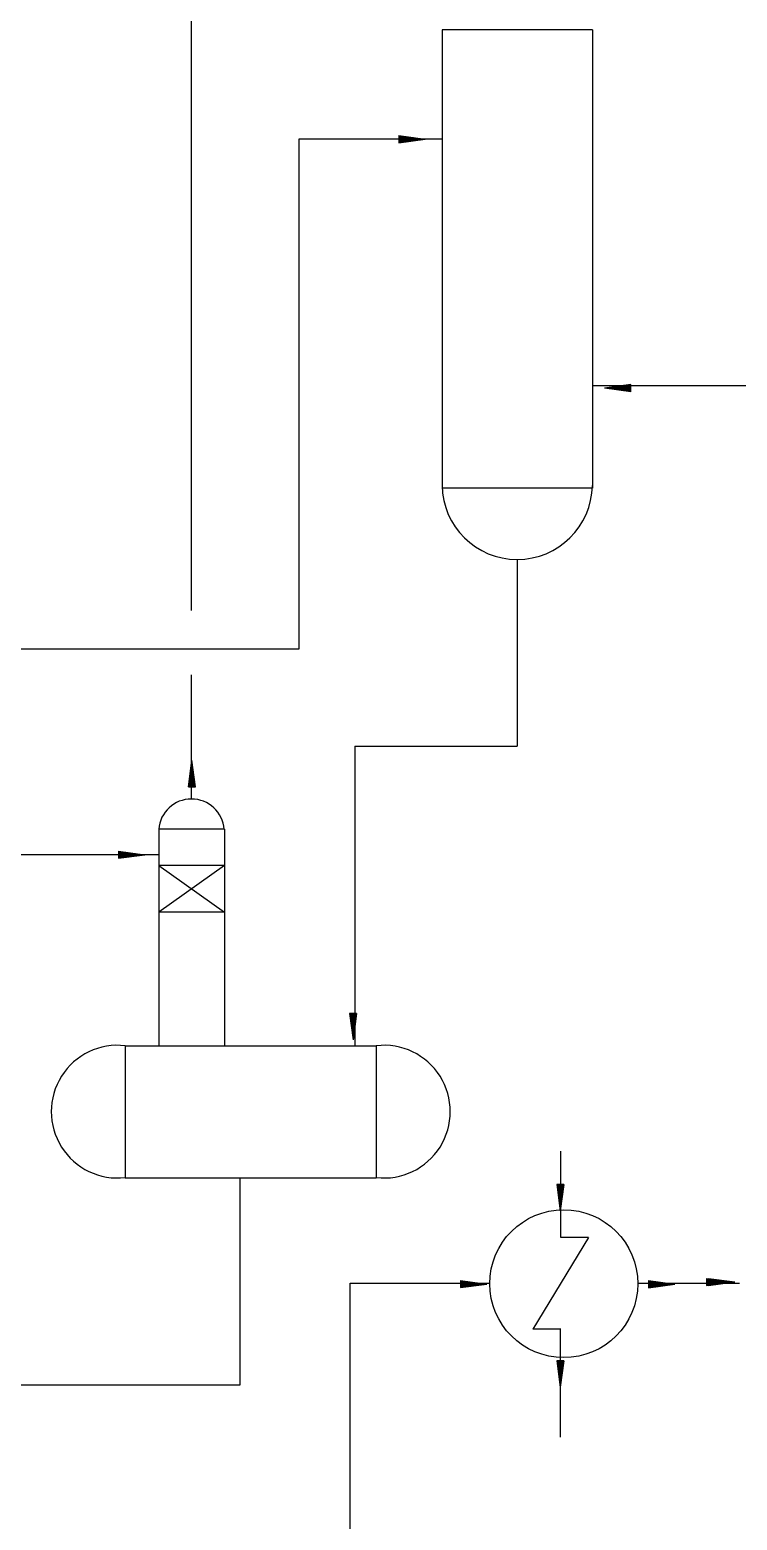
# Model space of a CAD drawing. Extents: x 0 to 420, y 0 to 297.
# Drawn here: x 94.6 to 142.8, y 82.5 to 184 of the extents above; entities that cross this region are included whole.
import ezdxf

# ---------------------------------------------------------------- set-up
doc = ezdxf.new("R2010")
doc.units = 0
doc.header["$LTSCALE"] = 300
doc.header["$MEASUREMENT"] = 0
doc.layers.get('0').update_dxf_attribs({"linetype": 'CONTINUOUS'})

msp = doc.modelspace()

# ---------------------------------------------------------------- linework, layer by layer
for p, q in [((105.58, 144.46), (105.58, 219.01)), ((132.9, 184.02), (122.65, 184.02)), ((122.65, 184.02), (122.65, 152.79)), ((132.9, 184.02), (132.9, 152.79)), ((119.71, 176.82), (119.71, 176.33)), ((119.71, 176.82), (121.51, 176.58)), ((119.76, 176.82), (119.76, 176.34)), ((119.8, 176.82), (119.8, 176.34)), ((119.8, 176.81), (119.8, 176.43)), ((119.8, 176.81), (119.8, 176.41)), ((119.84, 176.81), (119.84, 176.35)), ((119.88, 176.8), (119.88, 176.36)), ((119.93, 176.79), (119.93, 176.36)), ((119.97, 176.79), (119.97, 176.37)), ((120.01, 176.78), (120.01, 176.37)), ((120.03, 176.78), (120.03, 176.38)), ((120.07, 176.78), (120.07, 176.38)), ((120.08, 176.77), (120.08, 176.38)), ((120.11, 176.77), (120.11, 176.39)), ((120.13, 176.77), (120.13, 176.39)), ((120.13, 176.77), (120.13, 176.39)), ((120.15, 176.76), (120.15, 176.39)), ((120.15, 176.76), (120.15, 176.39)), ((120.17, 176.76), (120.17, 176.39)), ((120.17, 176.76), (120.17, 176.39)), ((120.17, 176.76), (120.17, 176.39)), ((120.2, 176.76), (120.2, 176.4)), ((120.24, 176.75), (120.24, 176.4)), ((120.25, 176.75), (120.25, 176.41)), ((120.27, 176.75), (120.27, 176.41)), ((120.29, 176.74), (120.29, 176.41)), ((120.32, 176.74), (120.32, 176.42)), ((120.35, 176.74), (120.35, 176.42)), ((120.36, 176.74), (120.36, 176.42)), ((120.39, 176.73), (120.39, 176.42)), ((120.43, 176.73), (120.43, 176.43)), ((120.45, 176.72), (120.45, 176.43)), ((120.47, 176.72), (120.47, 176.44)), ((120.49, 176.72), (120.49, 176.44)), ((120.53, 176.71), (120.53, 176.44)), ((120.56, 176.71), (120.56, 176.45)), ((120.58, 176.71), (120.58, 176.45)), ((120.58, 176.7), (120.58, 176.45)), ((120.58, 176.7), (120.58, 176.45)), ((120.59, 176.7), (120.59, 176.45)), ((120.59, 176.7), (120.59, 176.45)), ((120.61, 176.7), (120.61, 176.46)), ((120.62, 176.7), (120.62, 176.46)), ((120.65, 176.7), (120.65, 176.46)), ((120.68, 176.69), (120.68, 176.46)), ((120.7, 176.69), (120.7, 176.47)), ((120.74, 176.68), (120.74, 176.47)), ((120.75, 176.68), (120.75, 176.47)), ((120.77, 176.68), (120.77, 176.48)), ((112.91, 141.86), (112.91, 176.6)), ((112.91, 176.6), (122.65, 176.6)), ((119.71, 176.58), (121.51, 176.58)), ((119.71, 176.33), (121.51, 176.58)), ((120.79, 176.68), (120.79, 176.48)), ((120.82, 176.67), (120.82, 176.48)), ((120.83, 176.67), (120.83, 176.49)), ((120.85, 176.67), (120.85, 176.49)), ((120.86, 176.67), (120.86, 176.49)), ((120.88, 176.66), (120.88, 176.49)), ((120.89, 176.66), (120.89, 176.49)), ((120.9, 176.66), (120.9, 176.49)), ((120.9, 176.66), (120.9, 176.49)), ((120.91, 176.66), (120.91, 176.5)), ((120.91, 176.66), (120.91, 176.5)), ((120.93, 176.66), (120.93, 176.5)), ((120.94, 176.66), (120.94, 176.5)), ((120.96, 176.65), (120.96, 176.5)), ((120.97, 176.65), (120.97, 176.5)), ((120.99, 176.65), (120.99, 176.51)), ((120.99, 176.65), (120.99, 176.51)), ((121, 176.65), (121, 176.51)), ((121, 176.65), (121, 176.51)), ((121.02, 176.65), (121.02, 176.51)), ((121.03, 176.64), (121.03, 176.51)), ((121.04, 176.64), (121.04, 176.51)), ((121.04, 176.64), (121.04, 176.51)), ((121.05, 176.64), (121.05, 176.52)), ((121.08, 176.64), (121.08, 176.52)), ((121.08, 176.64), (121.08, 176.52)), ((121.08, 176.64), (121.08, 176.52)), ((121.11, 176.63), (121.11, 176.52)), ((121.13, 176.63), (121.13, 176.53)), ((121.14, 176.63), (121.14, 176.53)), ((121.16, 176.63), (121.16, 176.53)), ((121.2, 176.62), (121.2, 176.54)), ((121.22, 176.62), (121.22, 176.54)), ((121.22, 176.62), (121.22, 176.54)), ((121.27, 176.61), (121.27, 176.55)), ((147.96, 159.78), (132.9, 159.78)), ((135.51, 159.86), (133.72, 159.61)), ((135.51, 159.61), (133.72, 159.61)), ((135.51, 159.37), (133.72, 159.61)), ((133.95, 159.58), (133.95, 159.64)), ((134, 159.57), (134, 159.65)), ((134.01, 159.57), (134.01, 159.65)), ((134.03, 159.57), (134.03, 159.65)), ((134.07, 159.56), (134.07, 159.66)), ((134.08, 159.56), (134.08, 159.66)), ((134.1, 159.56), (134.1, 159.66)), ((134.11, 159.56), (134.11, 159.67)), ((134.14, 159.55), (134.14, 159.67)), ((134.15, 159.55), (134.15, 159.67)), ((134.15, 159.55), (134.15, 159.67)), ((134.17, 159.55), (134.17, 159.67)), ((134.18, 159.55), (134.18, 159.68)), ((134.18, 159.55), (134.18, 159.68)), ((134.19, 159.55), (134.19, 159.68)), ((134.21, 159.54), (134.21, 159.68)), ((134.22, 159.54), (134.22, 159.68)), ((134.23, 159.54), (134.23, 159.68)), ((134.23, 159.54), (134.23, 159.68)), ((134.23, 159.54), (134.23, 159.68)), ((134.25, 159.54), (134.25, 159.69)), ((134.26, 159.54), (134.26, 159.69)), ((134.28, 159.53), (134.28, 159.69)), ((134.3, 159.53), (134.3, 159.69)), ((134.31, 159.53), (134.31, 159.69)), ((134.31, 159.53), (134.31, 159.69)), ((134.32, 159.53), (134.32, 159.69)), ((134.32, 159.53), (134.32, 159.69)), ((134.33, 159.53), (134.33, 159.7)), ((134.35, 159.53), (134.35, 159.7)), ((134.36, 159.52), (134.36, 159.7)), ((134.37, 159.52), (134.37, 159.7)), ((134.39, 159.52), (134.39, 159.7)), ((134.41, 159.52), (134.41, 159.71)), ((134.43, 159.51), (134.43, 159.71)), ((134.46, 159.51), (134.46, 159.71)), ((134.48, 159.51), (134.48, 159.72)), ((134.48, 159.51), (134.48, 159.72)), ((134.52, 159.5), (134.52, 159.72)), ((134.55, 159.5), (134.55, 159.73)), ((134.57, 159.49), (134.57, 159.73)), ((134.6, 159.49), (134.6, 159.73)), ((134.61, 159.49), (134.61, 159.73)), ((134.63, 159.49), (134.63, 159.74)), ((134.63, 159.49), (134.63, 159.74)), ((134.64, 159.49), (134.64, 159.74)), ((134.64, 159.49), (134.64, 159.74)), ((134.65, 159.48), (134.65, 159.74)), ((134.66, 159.48), (134.66, 159.74)), ((134.69, 159.48), (134.69, 159.75)), ((134.73, 159.47), (134.73, 159.75)), ((134.76, 159.47), (134.76, 159.75)), ((134.77, 159.47), (134.77, 159.76)), ((134.8, 159.46), (134.8, 159.76)), ((134.83, 159.46), (134.83, 159.77)), ((134.87, 159.45), (134.87, 159.77)), ((134.87, 159.45), (134.87, 159.77)), ((134.9, 159.45), (134.9, 159.77)), ((134.93, 159.45), (134.93, 159.78)), ((134.95, 159.44), (134.95, 159.78)), ((134.97, 159.44), (134.97, 159.78)), ((134.99, 159.44), (134.99, 159.79)), ((135.02, 159.43), (135.02, 159.79)), ((135.05, 159.43), (135.05, 159.8)), ((135.06, 159.43), (135.06, 159.8)), ((135.06, 159.43), (135.06, 159.8)), ((135.08, 159.43), (135.08, 159.8)), ((135.08, 159.43), (135.08, 159.8)), ((135.1, 159.42), (135.1, 159.8)), ((135.1, 159.42), (135.1, 159.8)), ((135.12, 159.42), (135.12, 159.8)), ((135.14, 159.42), (135.14, 159.81)), ((135.15, 159.41), (135.15, 159.81)), ((135.19, 159.41), (135.19, 159.81)), ((135.22, 159.41), (135.22, 159.82)), ((135.26, 159.4), (135.26, 159.82)), ((135.29, 159.4), (135.29, 159.83)), ((135.34, 159.39), (135.34, 159.83)), ((135.38, 159.38), (135.38, 159.84)), ((135.42, 159.37), (135.42, 159.85)), ((135.42, 159.38), (135.42, 159.78)), ((135.42, 159.38), (135.42, 159.76)), ((135.47, 159.37), (135.47, 159.85)), ((135.51, 159.37), (135.51, 159.86)), ((132.9, 152.79), (122.65, 152.79)), ((127.77, 147.94), (127.77, 135.23)), ((72.2, 141.86), (112.91, 141.86)), ((105.58, 131.62), (105.58, 140.08)), ((116.71, 135.23), (116.71, 114.81)), ((116.71, 135.23), (127.77, 135.23)), ((105.37, 132.46), (105.61, 134.26)), ((105.86, 132.46), (105.61, 134.26)), ((105.61, 132.46), (105.61, 134.26)), ((105.45, 133.07), (105.78, 133.07)), ((105.45, 133.04), (105.78, 133.04)), ((105.45, 133.03), (105.78, 133.03)), ((105.46, 133.14), (105.77, 133.14)), ((105.46, 133.11), (105.77, 133.11)), ((105.46, 133.1), (105.77, 133.1)), ((105.47, 133.22), (105.76, 133.22)), ((105.47, 133.2), (105.76, 133.2)), ((105.47, 133.18), (105.76, 133.18)), ((105.48, 133.31), (105.74, 133.31)), ((105.48, 133.28), (105.75, 133.28)), ((105.48, 133.24), (105.75, 133.24)), ((105.49, 133.37), (105.74, 133.37)), ((105.49, 133.36), (105.74, 133.36)), ((105.49, 133.35), (105.74, 133.35)), ((105.49, 133.35), (105.74, 133.35)), ((105.49, 133.33), (105.74, 133.33)), ((105.49, 133.33), (105.74, 133.33)), ((105.49, 133.33), (105.74, 133.33)), ((105.5, 133.45), (105.72, 133.45)), ((105.5, 133.43), (105.73, 133.43)), ((105.5, 133.4), (105.73, 133.4)), ((105.51, 133.52), (105.72, 133.52)), ((105.51, 133.5), (105.72, 133.5)), ((105.51, 133.49), (105.72, 133.49)), ((105.52, 133.6), (105.7, 133.6)), ((105.52, 133.58), (105.71, 133.58)), ((105.52, 133.57), (105.71, 133.57)), ((105.52, 133.54), (105.71, 133.54)), ((105.53, 133.68), (105.69, 133.68)), ((105.53, 133.67), (105.7, 133.67)), ((105.53, 133.67), (105.7, 133.67)), ((105.53, 133.65), (105.7, 133.65)), ((105.53, 133.65), (105.7, 133.65)), ((105.53, 133.64), (105.7, 133.64)), ((105.53, 133.63), (105.7, 133.63)), ((105.53, 133.61), (105.7, 133.61)), ((105.54, 133.75), (105.68, 133.75)), ((105.54, 133.74), (105.68, 133.74)), ((105.54, 133.74), (105.68, 133.74)), ((105.54, 133.72), (105.69, 133.72)), ((105.54, 133.71), (105.69, 133.71)), ((105.54, 133.69), (105.69, 133.69)), ((105.55, 133.83), (105.67, 133.83)), ((105.55, 133.83), (105.67, 133.83)), ((105.55, 133.8), (105.68, 133.8)), ((105.55, 133.79), (105.68, 133.79)), ((105.55, 133.79), (105.68, 133.79)), ((105.55, 133.78), (105.68, 133.78)), ((105.55, 133.77), (105.68, 133.77)), ((105.55, 133.75), (105.68, 133.75)), ((105.56, 133.89), (105.66, 133.89)), ((105.56, 133.88), (105.67, 133.88)), ((105.56, 133.86), (105.67, 133.86)), ((105.56, 133.83), (105.67, 133.83)), ((105.57, 133.97), (105.65, 133.97)), ((105.57, 133.95), (105.66, 133.95)), ((105.57, 133.91), (105.66, 133.91)), ((105.58, 134.02), (105.65, 134.02)), ((105.58, 133.97), (105.65, 133.97)), ((105.37, 132.55), (105.85, 132.55)), ((105.37, 132.51), (105.85, 132.51)), ((105.37, 132.46), (105.86, 132.46)), ((105.38, 132.55), (105.78, 132.55)), ((105.38, 132.55), (105.76, 132.55)), ((105.39, 132.63), (105.84, 132.63)), ((105.39, 132.59), (105.84, 132.59)), ((105.4, 132.72), (105.83, 132.72)), ((105.4, 132.68), (105.83, 132.68)), ((105.41, 132.78), (105.82, 132.78)), ((105.41, 132.76), (105.82, 132.76)), ((105.42, 132.86), (105.81, 132.86)), ((105.42, 132.83), (105.81, 132.83)), ((105.42, 132.82), (105.81, 132.82)), ((105.43, 132.92), (105.8, 132.92)), ((105.43, 132.92), (105.8, 132.92)), ((105.43, 132.92), (105.8, 132.92)), ((105.43, 132.9), (105.8, 132.9)), ((105.43, 132.9), (105.8, 132.9)), ((105.43, 132.88), (105.8, 132.88)), ((105.43, 132.88), (105.8, 132.88)), ((105.44, 133), (105.79, 133)), ((105.44, 132.99), (105.79, 132.99)), ((105.44, 132.95), (105.79, 132.95)), ((103.35, 129.56), (103.35, 114.81)), ((107.82, 129.56), (103.35, 129.56)), ((107.82, 129.56), (107.82, 114.81)), ((100.61, 128.07), (100.61, 127.58)), ((100.61, 128.07), (102.41, 127.82)), ((100.66, 128.06), (100.66, 127.58)), ((100.7, 128.07), (100.7, 127.59)), ((100.7, 128.06), (100.7, 127.66)), ((100.7, 128.06), (100.7, 127.68)), ((100.74, 128.05), (100.74, 127.59)), ((100.79, 128.04), (100.79, 127.6)), ((100.83, 128.04), (100.83, 127.6)), ((100.87, 128.03), (100.87, 127.61)), ((100.91, 128.03), (100.91, 127.62)), ((100.93, 128.02), (100.93, 127.62)), ((100.97, 128.02), (100.97, 127.62)), ((100.99, 128.02), (100.99, 127.63)), ((101.01, 128.01), (101.01, 127.63)), ((101.03, 128.01), (101.03, 127.63)), ((101.03, 128.01), (101.03, 127.63)), ((101.05, 128.01), (101.05, 127.63)), ((101.05, 128.01), (101.05, 127.63)), ((101.07, 128.01), (101.07, 127.64)), ((101.07, 128.01), (101.07, 127.64)), ((101.08, 128), (101.08, 127.64)), ((101.11, 128), (101.11, 127.64)), ((101.14, 128), (101.14, 127.65)), ((101.15, 127.99), (101.15, 127.65)), ((101.18, 127.99), (101.18, 127.65)), ((101.2, 127.99), (101.2, 127.65)), ((101.22, 127.98), (101.22, 127.66)), ((101.25, 127.98), (101.25, 127.66)), ((101.26, 127.98), (101.26, 127.66)), ((101.29, 127.97), (101.29, 127.67)), ((101.33, 127.97), (101.33, 127.67)), ((101.36, 127.97), (101.36, 127.68)), ((101.37, 127.96), (101.37, 127.68)), ((101.4, 127.96), (101.4, 127.68)), ((101.43, 127.96), (101.43, 127.69)), ((101.47, 127.95), (101.47, 127.69)), ((101.48, 127.95), (101.48, 127.69)), ((101.48, 127.95), (101.48, 127.69)), ((101.48, 127.95), (101.48, 127.69)), ((101.5, 127.95), (101.5, 127.7)), ((101.5, 127.95), (101.5, 127.7)), ((101.52, 127.94), (101.52, 127.7)), ((101.52, 127.94), (101.52, 127.7)), ((101.56, 127.94), (101.56, 127.7)), ((72.26, 127.83), (103.35, 127.83)), ((100.61, 127.58), (102.41, 127.82)), ((100.62, 127.82), (102.41, 127.82)), ((101.58, 127.93), (101.58, 127.71)), ((101.61, 127.93), (101.61, 127.71)), ((101.64, 127.93), (101.64, 127.72)), ((101.65, 127.93), (101.65, 127.72)), ((101.67, 127.92), (101.67, 127.72)), ((101.7, 127.92), (101.7, 127.72)), ((101.72, 127.92), (101.72, 127.73)), ((101.73, 127.91), (101.73, 127.73)), ((101.75, 127.91), (101.75, 127.73)), ((101.77, 127.91), (101.77, 127.73)), ((101.78, 127.91), (101.78, 127.73)), ((101.79, 127.91), (101.79, 127.74)), ((101.8, 127.9), (101.8, 127.74)), ((101.8, 127.9), (101.8, 127.74)), ((101.82, 127.9), (101.82, 127.74)), ((101.82, 127.9), (101.82, 127.74)), ((101.83, 127.9), (101.83, 127.74)), ((101.84, 127.9), (101.84, 127.74)), ((101.86, 127.9), (101.86, 127.75)), ((101.88, 127.89), (101.88, 127.75)), ((101.89, 127.89), (101.89, 127.75)), ((101.89, 127.89), (101.89, 127.75)), ((101.9, 127.89), (101.9, 127.75)), ((101.91, 127.89), (101.91, 127.75)), ((101.92, 127.89), (101.92, 127.75)), ((101.93, 127.89), (101.93, 127.76)), ((101.95, 127.88), (101.95, 127.76)), ((101.95, 127.88), (101.95, 127.76)), ((101.95, 127.88), (101.95, 127.76)), ((101.98, 127.88), (101.98, 127.76)), ((101.98, 127.88), (101.98, 127.76)), ((101.98, 127.88), (101.98, 127.76)), ((102.02, 127.88), (102.02, 127.77)), ((102.03, 127.87), (102.03, 127.77)), ((102.04, 127.87), (102.04, 127.77)), ((102.06, 127.87), (102.06, 127.77)), ((102.1, 127.86), (102.1, 127.78)), ((102.12, 127.86), (102.12, 127.78)), ((102.12, 127.86), (102.12, 127.78)), ((102.18, 127.85), (102.18, 127.79)), ((107.82, 127.08), (103.35, 127.08)), ((103.35, 127.08), (107.82, 123.92)), ((107.82, 127.08), (103.35, 123.92)), ((107.82, 123.92), (103.35, 123.92)), ((116.34, 117.01), (116.59, 115.21)), ((116.83, 117.01), (116.34, 117.01)), ((116.83, 116.96), (116.35, 116.96)), ((116.83, 116.92), (116.35, 116.92)), ((116.81, 116.88), (116.36, 116.88)), ((116.81, 116.83), (116.36, 116.83)), ((116.8, 116.79), (116.37, 116.79)), ((116.82, 116.92), (116.42, 116.92)), ((116.82, 116.92), (116.44, 116.92)), ((116.83, 117.01), (116.59, 115.21)), ((116.59, 117), (116.59, 115.21)), ((116.8, 116.75), (116.37, 116.75)), ((116.79, 116.71), (116.38, 116.71)), ((116.79, 116.69), (116.38, 116.69)), ((116.78, 116.65), (116.39, 116.65)), ((116.78, 116.63), (116.39, 116.63)), ((116.78, 116.61), (116.39, 116.61)), ((116.77, 116.59), (116.4, 116.59)), ((116.77, 116.59), (116.4, 116.59)), ((116.77, 116.57), (116.4, 116.57)), ((116.77, 116.57), (116.4, 116.57)), ((116.77, 116.55), (116.4, 116.55)), ((116.77, 116.55), (116.4, 116.55)), ((116.77, 116.54), (116.4, 116.54)), ((116.76, 116.51), (116.41, 116.51)), ((116.76, 116.48), (116.41, 116.48)), ((116.76, 116.47), (116.41, 116.47)), ((116.75, 116.44), (116.42, 116.44)), ((116.75, 116.42), (116.42, 116.42)), ((116.75, 116.4), (116.42, 116.4)), ((116.74, 116.37), (116.43, 116.37)), ((116.74, 116.36), (116.43, 116.36)), ((116.74, 116.33), (116.43, 116.33)), ((116.73, 116.29), (116.44, 116.29)), ((116.73, 116.26), (116.44, 116.26)), ((116.73, 116.25), (116.44, 116.25)), ((116.72, 116.22), (116.45, 116.22)), ((116.72, 116.19), (116.45, 116.19)), ((116.71, 116.15), (116.46, 116.15)), ((116.71, 116.14), (116.46, 116.14)), ((116.71, 116.14), (116.46, 116.14)), ((116.71, 116.14), (116.46, 116.14)), ((116.71, 116.12), (116.46, 116.12)), ((116.71, 116.12), (116.46, 116.12)), ((116.71, 116.1), (116.46, 116.1)), ((116.71, 116.1), (116.46, 116.1)), ((116.7, 116.06), (116.47, 116.06)), ((116.7, 116.04), (116.47, 116.04)), ((116.7, 116.01), (116.48, 116.01)), ((116.69, 115.98), (116.48, 115.98)), ((116.69, 115.97), (116.48, 115.97)), ((116.69, 115.95), (116.48, 115.95)), ((116.68, 115.92), (116.49, 115.92)), ((116.68, 115.9), (116.49, 115.9)), ((116.68, 115.89), (116.49, 115.89)), ((116.68, 115.87), (116.5, 115.87)), ((116.67, 115.85), (116.5, 115.85)), ((116.67, 115.84), (116.5, 115.84)), ((116.67, 115.83), (116.5, 115.83)), ((116.67, 115.82), (116.5, 115.82)), ((116.67, 115.82), (116.5, 115.82)), ((116.67, 115.8), (116.5, 115.8)), ((116.67, 115.8), (116.5, 115.8)), ((116.66, 115.79), (116.51, 115.79)), ((116.66, 115.78), (116.51, 115.78)), ((116.66, 115.76), (116.51, 115.76)), ((101.07, 114.81), (116.17, 114.81)), ((101.07, 114.81), (118.17, 114.81)), ((101.07, 114.81), (101.07, 105.82)), ((101.07, 114.81), (101.07, 105.82)), ((116.66, 115.74), (116.51, 115.74)), ((116.66, 115.73), (116.51, 115.73)), ((116.66, 115.73), (116.51, 115.73)), ((116.66, 115.72), (116.52, 115.72)), ((116.65, 115.71), (116.52, 115.71)), ((116.65, 115.7), (116.52, 115.7)), ((116.65, 115.69), (116.52, 115.69)), ((116.65, 115.67), (116.52, 115.67)), ((116.65, 115.67), (116.52, 115.67)), ((116.65, 115.67), (116.52, 115.67)), ((116.64, 115.64), (116.53, 115.64)), ((116.64, 115.64), (116.53, 115.64)), ((116.64, 115.64), (116.53, 115.64)), ((116.64, 115.6), (116.53, 115.6)), ((116.64, 115.59), (116.53, 115.59)), ((116.64, 115.58), (116.54, 115.58)), ((116.63, 115.56), (116.54, 115.56)), ((116.63, 115.52), (116.54, 115.52)), ((116.63, 115.5), (116.55, 115.5)), ((116.62, 115.49), (116.55, 115.49)), ((116.62, 115.44), (116.55, 115.44)), ((118.17, 114.81), (118.17, 105.82)), ((130.73, 101.74), (130.73, 107.62)), ((101.07, 105.82), (116.17, 105.82)), ((101.07, 105.82), (118.17, 105.82)), ((108.87, 105.8), (108.87, 91.68)), ((130.46, 105.36), (130.7, 103.57)), ((130.95, 105.36), (130.46, 105.36)), ((130.94, 105.32), (130.46, 105.32)), ((130.95, 105.27), (130.47, 105.27)), ((130.93, 105.23), (130.48, 105.23)), ((130.93, 105.19), (130.48, 105.19)), ((130.92, 105.14), (130.49, 105.14)), ((130.92, 105.11), (130.49, 105.11)), ((130.91, 105.07), (130.5, 105.07)), ((130.91, 105.04), (130.5, 105.04)), ((130.9, 105), (130.51, 105)), ((130.9, 104.99), (130.51, 104.99)), ((130.9, 104.97), (130.51, 104.97)), ((130.89, 104.95), (130.52, 104.95)), ((130.89, 104.95), (130.52, 104.95)), ((130.89, 104.93), (130.52, 104.93)), ((130.89, 104.93), (130.52, 104.93)), ((130.89, 104.91), (130.52, 104.91)), ((130.89, 104.91), (130.52, 104.91)), ((130.89, 104.9), (130.52, 104.9)), ((130.88, 104.87), (130.53, 104.87)), ((130.88, 104.84), (130.53, 104.84)), ((130.88, 104.82), (130.53, 104.82)), ((130.94, 105.27), (130.54, 105.27)), ((130.87, 104.8), (130.54, 104.8)), ((130.87, 104.78), (130.54, 104.78)), ((130.87, 104.75), (130.54, 104.75)), ((130.86, 104.72), (130.55, 104.72)), ((130.86, 104.72), (130.55, 104.72)), ((130.86, 104.68), (130.55, 104.68)), ((130.94, 105.27), (130.56, 105.27)), ((130.85, 104.65), (130.56, 104.65)), ((130.85, 104.62), (130.56, 104.62)), ((130.85, 104.61), (130.56, 104.61)), ((130.95, 105.36), (130.7, 103.57)), ((130.7, 105.36), (130.7, 103.57)), ((130.84, 104.58), (130.57, 104.58)), ((130.84, 104.54), (130.57, 104.54)), ((130.83, 104.51), (130.58, 104.51)), ((130.83, 104.5), (130.58, 104.5)), ((130.83, 104.49), (130.58, 104.49)), ((130.83, 104.49), (130.58, 104.49)), ((130.83, 104.48), (130.58, 104.48)), ((130.83, 104.48), (130.58, 104.48)), ((130.83, 104.46), (130.58, 104.46)), ((130.83, 104.45), (130.58, 104.45)), ((130.82, 104.42), (130.59, 104.42)), ((130.82, 104.4), (130.59, 104.4)), ((130.81, 104.37), (130.59, 104.37)), ((130.81, 104.33), (130.6, 104.33)), ((130.81, 104.33), (130.6, 104.33)), ((130.81, 104.31), (130.6, 104.31)), ((130.8, 104.28), (130.61, 104.28)), ((130.8, 104.26), (130.61, 104.26)), ((130.8, 104.24), (130.61, 104.24)), ((130.79, 104.22), (130.61, 104.22)), ((130.79, 104.21), (130.62, 104.21)), ((130.79, 104.2), (130.62, 104.2)), ((130.79, 104.18), (130.62, 104.18)), ((130.79, 104.17), (130.62, 104.17)), ((130.79, 104.17), (130.62, 104.17)), ((130.79, 104.16), (130.62, 104.16)), ((130.79, 104.16), (130.62, 104.16)), ((130.78, 104.15), (130.63, 104.15)), ((130.78, 104.13), (130.63, 104.13)), ((130.78, 104.11), (130.63, 104.11)), ((130.78, 104.1), (130.63, 104.1)), ((130.77, 104.08), (130.63, 104.08)), ((130.78, 104.08), (130.63, 104.08)), ((130.78, 104.08), (130.63, 104.08)), ((130.77, 104.07), (130.64, 104.07)), ((130.77, 104.06), (130.64, 104.06)), ((130.77, 104.04), (130.64, 104.04)), ((130.77, 104.03), (130.64, 104.03)), ((130.77, 104.03), (130.64, 104.03)), ((130.77, 104.02), (130.64, 104.02)), ((130.76, 104), (130.65, 104)), ((130.76, 104), (130.65, 104)), ((130.76, 103.99), (130.65, 103.99)), ((130.76, 103.96), (130.65, 103.96)), ((130.76, 103.95), (130.65, 103.95)), ((130.76, 103.94), (130.65, 103.94)), ((130.75, 103.92), (130.66, 103.92)), ((130.75, 103.88), (130.66, 103.88)), ((130.74, 103.86), (130.66, 103.86)), ((130.74, 103.85), (130.67, 103.85)), ((130.74, 103.8), (130.67, 103.8)), ((132.62, 101.74), (128.83, 95.5)), ((132.62, 101.74), (130.73, 101.74)), ((116.38, 41.69), (116.38, 98.63)), ((116.38, 98.63), (125.89, 98.63)), ((123.91, 98.82), (123.91, 98.33)), ((123.91, 98.82), (125.71, 98.57)), ((123.91, 98.33), (125.71, 98.57)), ((123.92, 98.57), (125.71, 98.57)), ((123.96, 98.81), (123.96, 98.33)), ((124, 98.82), (124, 98.34)), ((124, 98.81), (124, 98.41)), ((124, 98.81), (124, 98.43)), ((124.04, 98.8), (124.04, 98.34)), ((124.09, 98.8), (124.09, 98.35)), ((124.13, 98.79), (124.13, 98.36)), ((124.17, 98.78), (124.17, 98.36)), ((124.21, 98.78), (124.21, 98.37)), ((124.23, 98.78), (124.23, 98.37)), ((124.27, 98.77), (124.27, 98.38)), ((124.29, 98.77), (124.29, 98.38)), ((124.31, 98.76), (124.31, 98.38)), ((124.33, 98.76), (124.33, 98.38)), ((124.33, 98.76), (124.33, 98.38)), ((124.35, 98.76), (124.35, 98.39)), ((124.35, 98.76), (124.35, 98.39)), ((124.37, 98.76), (124.37, 98.39)), ((124.37, 98.76), (124.37, 98.39)), ((124.37, 98.76), (124.37, 98.39)), ((124.41, 98.75), (124.41, 98.39)), ((124.44, 98.75), (124.44, 98.4)), ((124.45, 98.75), (124.45, 98.4)), ((124.48, 98.74), (124.48, 98.4)), ((124.5, 98.74), (124.5, 98.41)), ((124.52, 98.74), (124.52, 98.41)), ((124.55, 98.73), (124.55, 98.41)), ((124.56, 98.73), (124.56, 98.42)), ((124.59, 98.73), (124.59, 98.42)), ((124.63, 98.72), (124.63, 98.43)), ((124.66, 98.72), (124.66, 98.43)), ((124.67, 98.72), (124.67, 98.43)), ((124.69, 98.71), (124.69, 98.43)), ((124.73, 98.71), (124.73, 98.44)), ((124.77, 98.7), (124.77, 98.44)), ((124.78, 98.7), (124.78, 98.45)), ((124.78, 98.7), (124.78, 98.45)), ((124.78, 98.7), (124.78, 98.45)), ((124.8, 98.7), (124.8, 98.45)), ((124.8, 98.7), (124.8, 98.45)), ((124.82, 98.7), (124.82, 98.45)), ((124.82, 98.69), (124.82, 98.45)), ((124.85, 98.69), (124.85, 98.46)), ((124.88, 98.69), (124.88, 98.46)), ((124.91, 98.68), (124.91, 98.46)), ((124.94, 98.68), (124.94, 98.47)), ((124.95, 98.68), (124.95, 98.47)), ((124.97, 98.67), (124.97, 98.47)), ((125, 98.67), (125, 98.48)), ((125.02, 98.67), (125.02, 98.48)), ((125.03, 98.67), (125.03, 98.48)), ((125.05, 98.66), (125.05, 98.48)), ((125.07, 98.66), (125.07, 98.48)), ((125.08, 98.66), (125.08, 98.49)), ((125.09, 98.66), (125.09, 98.49)), ((125.1, 98.66), (125.1, 98.49)), ((125.1, 98.66), (125.1, 98.49)), ((125.12, 98.65), (125.12, 98.49)), ((125.12, 98.65), (125.12, 98.49)), ((125.13, 98.65), (125.13, 98.49)), ((125.14, 98.65), (125.14, 98.5)), ((125.16, 98.65), (125.16, 98.5)), ((125.17, 98.65), (125.17, 98.5)), ((125.19, 98.64), (125.19, 98.5)), ((125.19, 98.64), (125.19, 98.5)), ((125.2, 98.64), (125.2, 98.5)), ((125.21, 98.64), (125.21, 98.5)), ((125.22, 98.64), (125.22, 98.51)), ((125.23, 98.64), (125.23, 98.51)), ((125.25, 98.64), (125.25, 98.51)), ((125.25, 98.64), (125.25, 98.51)), ((125.25, 98.64), (125.25, 98.51)), ((125.28, 98.63), (125.28, 98.51)), ((125.28, 98.63), (125.28, 98.51)), ((125.28, 98.63), (125.28, 98.51)), ((125.32, 98.63), (125.32, 98.52)), ((125.33, 98.63), (125.33, 98.52)), ((125.34, 98.62), (125.34, 98.52)), ((125.36, 98.62), (125.36, 98.53)), ((125.4, 98.62), (125.4, 98.53)), ((125.42, 98.61), (125.42, 98.53)), ((125.42, 98.61), (125.42, 98.53)), ((125.48, 98.61), (125.48, 98.54)), ((135.98, 98.63), (142.92, 98.63)), ((136.72, 98.81), (136.72, 98.32)), ((136.72, 98.81), (138.51, 98.57)), ((136.72, 98.32), (138.51, 98.57)), ((136.72, 98.57), (138.51, 98.57)), ((136.76, 98.81), (136.76, 98.33)), ((136.81, 98.81), (136.81, 98.33)), ((136.81, 98.8), (136.81, 98.42)), ((136.81, 98.8), (136.81, 98.4)), ((136.84, 98.8), (136.84, 98.34)), ((136.89, 98.79), (136.89, 98.34)), ((136.93, 98.78), (136.93, 98.35)), ((136.97, 98.78), (136.97, 98.36)), ((137.01, 98.77), (137.01, 98.36)), ((137.04, 98.77), (137.04, 98.36)), ((137.07, 98.76), (137.07, 98.37)), ((137.09, 98.76), (137.09, 98.37)), ((137.11, 98.76), (137.11, 98.37)), ((137.13, 98.76), (137.13, 98.38)), ((137.13, 98.76), (137.13, 98.38)), ((137.15, 98.75), (137.15, 98.38)), ((137.15, 98.75), (137.15, 98.38)), ((137.17, 98.75), (137.17, 98.38)), ((137.17, 98.75), (137.17, 98.38)), ((137.18, 98.75), (137.18, 98.38)), ((137.21, 98.75), (137.21, 98.39)), ((137.24, 98.74), (137.24, 98.39)), ((137.25, 98.74), (137.25, 98.39)), ((137.28, 98.74), (137.28, 98.4)), ((137.3, 98.73), (137.3, 98.4)), ((137.32, 98.73), (137.32, 98.4)), ((137.36, 98.73), (137.36, 98.41)), ((137.36, 98.72), (137.36, 98.41)), ((137.39, 98.72), (137.39, 98.41)), ((137.43, 98.71), (137.43, 98.42)), ((137.46, 98.71), (137.46, 98.42)), ((137.47, 98.71), (137.47, 98.42)), ((137.5, 98.71), (137.5, 98.43)), ((137.54, 98.7), (137.54, 98.43)), ((137.57, 98.7), (137.57, 98.44)), ((137.58, 98.69), (137.58, 98.44)), ((137.59, 98.69), (137.59, 98.44)), ((137.59, 98.69), (137.59, 98.44)), ((137.6, 98.69), (137.6, 98.44)), ((137.6, 98.69), (137.6, 98.44)), ((137.62, 98.69), (137.62, 98.44)), ((137.63, 98.69), (137.63, 98.45)), ((137.66, 98.68), (137.66, 98.45)), ((137.68, 98.68), (137.68, 98.45)), ((137.71, 98.68), (137.71, 98.46)), ((137.75, 98.67), (137.75, 98.46)), ((137.75, 98.67), (137.75, 98.46)), ((137.77, 98.67), (137.77, 98.47)), ((137.8, 98.66), (137.8, 98.47)), ((137.82, 98.66), (137.82, 98.47)), ((137.84, 98.66), (137.84, 98.47)), ((137.86, 98.66), (137.86, 98.48)), ((137.87, 98.65), (137.87, 98.48)), ((137.88, 98.65), (137.88, 98.48)), ((137.89, 98.65), (137.89, 98.48)), ((137.91, 98.65), (137.91, 98.48)), ((137.91, 98.65), (137.91, 98.48)), ((137.92, 98.65), (137.92, 98.49)), ((137.92, 98.65), (137.92, 98.49)), ((137.93, 98.65), (137.93, 98.49)), ((137.95, 98.64), (137.95, 98.49)), ((137.96, 98.64), (137.96, 98.49)), ((137.98, 98.64), (137.98, 98.49)), ((138, 98.64), (138, 98.5)), ((138, 98.64), (138, 98.5)), ((138, 98.64), (138, 98.5)), ((138.01, 98.64), (138.01, 98.5)), ((138.02, 98.63), (138.02, 98.5)), ((138.03, 98.63), (138.03, 98.5)), ((138.05, 98.63), (138.05, 98.5)), ((138.05, 98.63), (138.05, 98.5)), ((138.05, 98.63), (138.05, 98.5)), ((138.08, 98.63), (138.08, 98.51)), ((138.08, 98.63), (138.08, 98.51)), ((138.09, 98.63), (138.09, 98.51)), ((138.12, 98.62), (138.12, 98.51)), ((138.13, 98.62), (138.13, 98.51)), ((138.14, 98.62), (138.14, 98.52)), ((138.16, 98.61), (138.16, 98.52)), ((138.2, 98.61), (138.2, 98.52)), ((138.22, 98.61), (138.22, 98.53)), ((138.23, 98.61), (138.23, 98.53)), ((138.28, 98.6), (138.28, 98.53)), ((140.67, 98.96), (142.46, 98.72)), ((140.67, 98.96), (140.67, 98.47)), ((140.67, 98.47), (142.46, 98.72)), ((140.67, 98.72), (142.46, 98.72)), ((140.71, 98.96), (140.71, 98.48)), ((140.76, 98.96), (140.76, 98.48)), ((140.76, 98.95), (140.76, 98.55)), ((140.76, 98.95), (140.76, 98.57)), ((140.79, 98.96), (140.79, 98.47)), ((140.79, 98.96), (142.59, 98.72)), ((140.79, 98.47), (142.59, 98.72)), ((140.8, 98.95), (140.8, 98.49)), ((140.8, 98.72), (142.59, 98.72)), ((140.84, 98.96), (140.84, 98.48)), ((140.84, 98.94), (140.84, 98.49)), ((140.88, 98.96), (140.88, 98.48)), ((140.88, 98.95), (140.88, 98.57)), ((140.88, 98.95), (140.88, 98.55)), ((140.89, 98.93), (140.89, 98.5)), ((140.92, 98.95), (140.92, 98.49)), ((140.92, 98.93), (140.92, 98.51)), ((140.96, 98.92), (140.96, 98.51)), ((140.97, 98.94), (140.97, 98.49)), ((140.99, 98.92), (140.99, 98.51)), ((141.01, 98.93), (141.01, 98.5)), ((141.03, 98.91), (141.03, 98.52)), ((141.04, 98.91), (141.04, 98.52)), ((141.05, 98.93), (141.05, 98.51)), ((141.06, 98.91), (141.06, 98.53)), ((141.08, 98.91), (141.08, 98.53)), ((141.08, 98.91), (141.08, 98.53)), ((141.09, 98.92), (141.09, 98.51)), ((141.1, 98.9), (141.1, 98.53)), ((141.1, 98.9), (141.1, 98.53)), ((141.11, 98.92), (141.11, 98.51)), ((141.12, 98.9), (141.12, 98.53)), ((141.12, 98.9), (141.12, 98.53)), ((141.13, 98.9), (141.13, 98.53)), ((141.15, 98.91), (141.15, 98.52)), ((141.16, 98.91), (141.16, 98.52)), ((141.16, 98.9), (141.16, 98.54)), ((141.19, 98.91), (141.19, 98.53)), ((141.19, 98.89), (141.19, 98.54)), ((141.21, 98.91), (141.21, 98.53)), ((141.21, 98.91), (141.21, 98.53)), ((141.21, 98.89), (141.21, 98.54)), ((141.23, 98.9), (141.23, 98.53)), ((141.23, 98.9), (141.23, 98.53)), ((141.23, 98.89), (141.23, 98.55)), ((141.25, 98.9), (141.25, 98.53)), ((141.25, 98.9), (141.25, 98.53)), ((141.25, 98.9), (141.25, 98.53)), ((141.25, 98.88), (141.25, 98.55)), ((141.28, 98.88), (141.28, 98.55)), ((141.29, 98.9), (141.29, 98.54)), ((141.31, 98.88), (141.31, 98.56)), ((141.31, 98.87), (141.31, 98.56)), ((141.32, 98.89), (141.32, 98.54)), ((141.33, 98.89), (141.33, 98.54)), ((141.35, 98.87), (141.35, 98.56)), ((141.36, 98.89), (141.36, 98.55)), ((141.37, 98.88), (141.37, 98.55)), ((141.38, 98.86), (141.38, 98.57)), ((141.4, 98.88), (141.4, 98.55)), ((141.41, 98.86), (141.41, 98.57)), ((141.42, 98.86), (141.42, 98.57)), ((141.43, 98.88), (141.43, 98.56)), ((141.44, 98.87), (141.44, 98.56)), ((141.45, 98.86), (141.45, 98.58)), ((141.47, 98.87), (141.47, 98.56)), ((141.49, 98.85), (141.49, 98.58)), ((141.51, 98.86), (141.51, 98.57)), ((141.52, 98.85), (141.52, 98.59)), ((141.53, 98.86), (141.53, 98.57)), ((141.53, 98.84), (141.53, 98.59)), ((141.54, 98.84), (141.54, 98.59)), ((141.54, 98.84), (141.54, 98.59)), ((141.55, 98.86), (141.55, 98.57)), ((141.55, 98.84), (141.55, 98.59)), ((141.55, 98.84), (141.55, 98.59)), ((141.57, 98.86), (141.57, 98.58)), ((141.57, 98.84), (141.57, 98.59)), ((141.58, 98.84), (141.58, 98.6)), ((141.61, 98.85), (141.61, 98.58)), ((141.61, 98.83), (141.61, 98.6)), ((141.63, 98.83), (141.63, 98.6)), ((141.64, 98.85), (141.64, 98.59)), ((141.66, 98.84), (141.66, 98.59)), ((141.66, 98.84), (141.66, 98.59)), ((141.66, 98.84), (141.66, 98.59)), ((141.66, 98.83), (141.66, 98.61)), ((141.68, 98.84), (141.68, 98.59)), ((141.68, 98.84), (141.68, 98.59)), ((141.69, 98.84), (141.69, 98.59)), ((141.7, 98.84), (141.7, 98.6)), ((141.7, 98.82), (141.7, 98.61)), ((141.7, 98.82), (141.7, 98.61)), ((141.72, 98.82), (141.72, 98.62)), ((141.73, 98.83), (141.73, 98.6)), ((141.75, 98.81), (141.75, 98.62)), ((141.76, 98.83), (141.76, 98.6)), ((141.78, 98.83), (141.78, 98.61)), ((141.78, 98.81), (141.78, 98.62)), ((141.79, 98.81), (141.79, 98.62)), ((141.81, 98.81), (141.81, 98.63)), ((141.82, 98.82), (141.82, 98.61)), ((141.82, 98.81), (141.82, 98.63)), ((141.83, 98.82), (141.83, 98.61)), ((141.83, 98.8), (141.83, 98.63)), ((141.85, 98.82), (141.85, 98.62)), ((141.85, 98.8), (141.85, 98.63)), ((141.86, 98.8), (141.86, 98.63)), ((141.86, 98.8), (141.86, 98.63)), ((141.87, 98.81), (141.87, 98.62)), ((141.87, 98.8), (141.87, 98.64)), ((141.87, 98.8), (141.87, 98.64)), ((141.88, 98.8), (141.88, 98.64)), ((141.9, 98.81), (141.9, 98.62)), ((141.9, 98.79), (141.9, 98.64)), ((141.91, 98.81), (141.91, 98.62)), ((141.92, 98.79), (141.92, 98.64)), ((141.93, 98.81), (141.93, 98.63)), ((141.93, 98.79), (141.93, 98.64)), ((141.94, 98.81), (141.94, 98.63)), ((141.95, 98.79), (141.95, 98.65)), ((141.95, 98.79), (141.95, 98.65)), ((141.95, 98.79), (141.95, 98.65)), ((141.96, 98.8), (141.96, 98.63)), ((141.96, 98.79), (141.96, 98.65)), ((141.97, 98.8), (141.97, 98.63)), ((141.97, 98.78), (141.97, 98.65)), ((141.98, 98.8), (141.98, 98.63)), ((141.98, 98.8), (141.98, 98.63)), ((141.99, 98.78), (141.99, 98.65)), ((142, 98.8), (142, 98.64)), ((142, 98.8), (142, 98.64)), ((142, 98.78), (142, 98.65)), ((142, 98.78), (142, 98.65)), ((142.01, 98.8), (142.01, 98.64)), ((142.01, 98.78), (142.01, 98.65)), ((142.02, 98.79), (142.02, 98.64)), ((142.03, 98.78), (142.03, 98.66)), ((142.03, 98.78), (142.03, 98.66)), ((142.04, 98.79), (142.04, 98.64)), ((142.04, 98.78), (142.04, 98.66)), ((142.05, 98.79), (142.05, 98.64)), ((142.07, 98.79), (142.07, 98.65)), ((142.07, 98.79), (142.07, 98.65)), ((142.07, 98.77), (142.07, 98.66)), ((142.08, 98.79), (142.08, 98.65)), ((142.08, 98.77), (142.08, 98.66)), ((142.09, 98.79), (142.09, 98.65)), ((142.1, 98.78), (142.1, 98.65)), ((142.1, 98.77), (142.1, 98.67)), ((142.11, 98.78), (142.11, 98.65)), ((142.11, 98.76), (142.11, 98.67)), ((142.12, 98.78), (142.12, 98.65)), ((142.12, 98.78), (142.12, 98.65)), ((142.13, 98.78), (142.13, 98.65)), ((142.15, 98.76), (142.15, 98.67)), ((142.16, 98.78), (142.16, 98.66)), ((142.16, 98.78), (142.16, 98.66)), ((142.16, 98.78), (142.16, 98.66)), ((142.17, 98.76), (142.17, 98.68)), ((142.18, 98.76), (142.18, 98.68)), ((142.19, 98.77), (142.19, 98.66)), ((142.21, 98.77), (142.21, 98.66)), ((142.22, 98.77), (142.22, 98.67)), ((142.23, 98.75), (142.23, 98.68)), ((142.24, 98.76), (142.24, 98.67)), ((142.28, 98.76), (142.28, 98.67)), ((142.3, 98.76), (142.3, 98.68)), ((142.3, 98.76), (142.3, 98.68)), ((142.35, 98.75), (142.35, 98.68)), ((130.73, 95.5), (128.83, 95.5)), ((130.69, 95.5), (130.69, 88.14)), ((130.46, 93.34), (130.7, 91.55)), ((130.95, 93.34), (130.46, 93.34)), ((130.94, 93.3), (130.46, 93.3)), ((130.95, 93.25), (130.47, 93.25)), ((130.93, 93.21), (130.48, 93.21)), ((130.93, 93.17), (130.48, 93.17)), ((130.92, 93.12), (130.49, 93.12)), ((130.92, 93.09), (130.49, 93.09)), ((130.91, 93.05), (130.5, 93.05)), ((130.91, 93.02), (130.5, 93.02)), ((130.9, 92.98), (130.51, 92.98)), ((130.9, 92.97), (130.51, 92.97)), ((130.9, 92.94), (130.51, 92.94)), ((130.89, 92.93), (130.52, 92.93)), ((130.89, 92.93), (130.52, 92.93)), ((130.89, 92.91), (130.52, 92.91)), ((130.89, 92.91), (130.52, 92.91)), ((130.89, 92.89), (130.52, 92.89)), ((130.89, 92.89), (130.52, 92.89)), ((130.89, 92.88), (130.52, 92.88)), ((130.88, 92.85), (130.53, 92.85)), ((130.88, 92.82), (130.53, 92.82)), ((130.88, 92.8), (130.53, 92.8)), ((130.94, 93.25), (130.54, 93.25)), ((130.87, 92.78), (130.54, 92.78)), ((130.87, 92.76), (130.54, 92.76)), ((130.87, 92.73), (130.54, 92.73)), ((130.86, 92.7), (130.55, 92.7)), ((130.86, 92.7), (130.55, 92.7)), ((130.86, 92.66), (130.55, 92.66)), ((130.94, 93.25), (130.56, 93.25)), ((130.85, 92.62), (130.56, 92.62)), ((130.85, 92.6), (130.56, 92.6)), ((130.85, 92.59), (130.56, 92.59)), ((130.84, 92.56), (130.57, 92.56)), ((130.84, 92.52), (130.57, 92.52)), ((130.83, 92.49), (130.58, 92.49)), ((130.83, 92.48), (130.58, 92.48)), ((130.83, 92.47), (130.58, 92.47)), ((130.83, 92.47), (130.58, 92.47)), ((130.83, 92.46), (130.58, 92.46)), ((130.83, 92.46), (130.58, 92.46)), ((130.83, 92.44), (130.58, 92.44)), ((130.83, 92.43), (130.58, 92.43)), ((130.82, 92.4), (130.59, 92.4)), ((130.95, 93.34), (130.7, 91.55)), ((130.7, 93.34), (130.7, 91.55)), ((108.87, 91.68), (86.87, 91.68)), ((130.82, 92.37), (130.59, 92.37)), ((130.81, 92.35), (130.59, 92.35)), ((130.81, 92.31), (130.6, 92.31)), ((130.81, 92.3), (130.6, 92.3)), ((130.81, 92.29), (130.6, 92.29)), ((130.8, 92.26), (130.61, 92.26)), ((130.8, 92.23), (130.61, 92.23)), ((130.8, 92.22), (130.61, 92.22)), ((130.79, 92.2), (130.61, 92.2)), ((130.79, 92.19), (130.62, 92.19)), ((130.79, 92.18), (130.62, 92.18)), ((130.79, 92.16), (130.62, 92.16)), ((130.79, 92.15), (130.62, 92.15)), ((130.79, 92.15), (130.62, 92.15)), ((130.79, 92.14), (130.62, 92.14)), ((130.79, 92.14), (130.62, 92.14)), ((130.78, 92.13), (130.63, 92.13)), ((130.78, 92.11), (130.63, 92.11)), ((130.78, 92.09), (130.63, 92.09)), ((130.78, 92.08), (130.63, 92.08)), ((130.78, 92.06), (130.63, 92.06)), ((130.78, 92.06), (130.63, 92.06)), ((130.77, 92.05), (130.63, 92.05)), ((130.77, 92.05), (130.64, 92.05)), ((130.77, 92.04), (130.64, 92.04)), ((130.77, 92.02), (130.64, 92.02)), ((130.77, 92.01), (130.64, 92.01)), ((130.77, 92.01), (130.64, 92.01)), ((130.77, 92), (130.64, 92)), ((130.76, 91.98), (130.65, 91.98)), ((130.76, 91.98), (130.65, 91.98)), ((130.76, 91.97), (130.65, 91.97)), ((130.76, 91.94), (130.65, 91.94)), ((130.76, 91.93), (130.65, 91.93)), ((130.76, 91.91), (130.65, 91.91)), ((130.75, 91.89), (130.66, 91.89)), ((130.75, 91.86), (130.66, 91.86)), ((130.74, 91.84), (130.66, 91.84)), ((130.74, 91.83), (130.67, 91.83)), ((130.74, 91.78), (130.67, 91.78))]:
    msp.add_line(p, q)
msp.add_circle((130.94, 98.6), 5.04)
for centre, radius, start, end in [((127.77, 153.06), 5.12, 180.8793, 359.1207), ((105.58, 129.38), 2.24, 4.5885, 175.4115), ((100.55, 110.32), 4.52, 83.3998, 276.6002), ((100.55, 110.32), 4.52, 83.3998, 276.6002), ((118.69, 110.32), 4.52, 263.3998, 96.6002)]:
    msp.add_arc(centre, radius, start, end)

doc.saveas('drawing.dxf')
